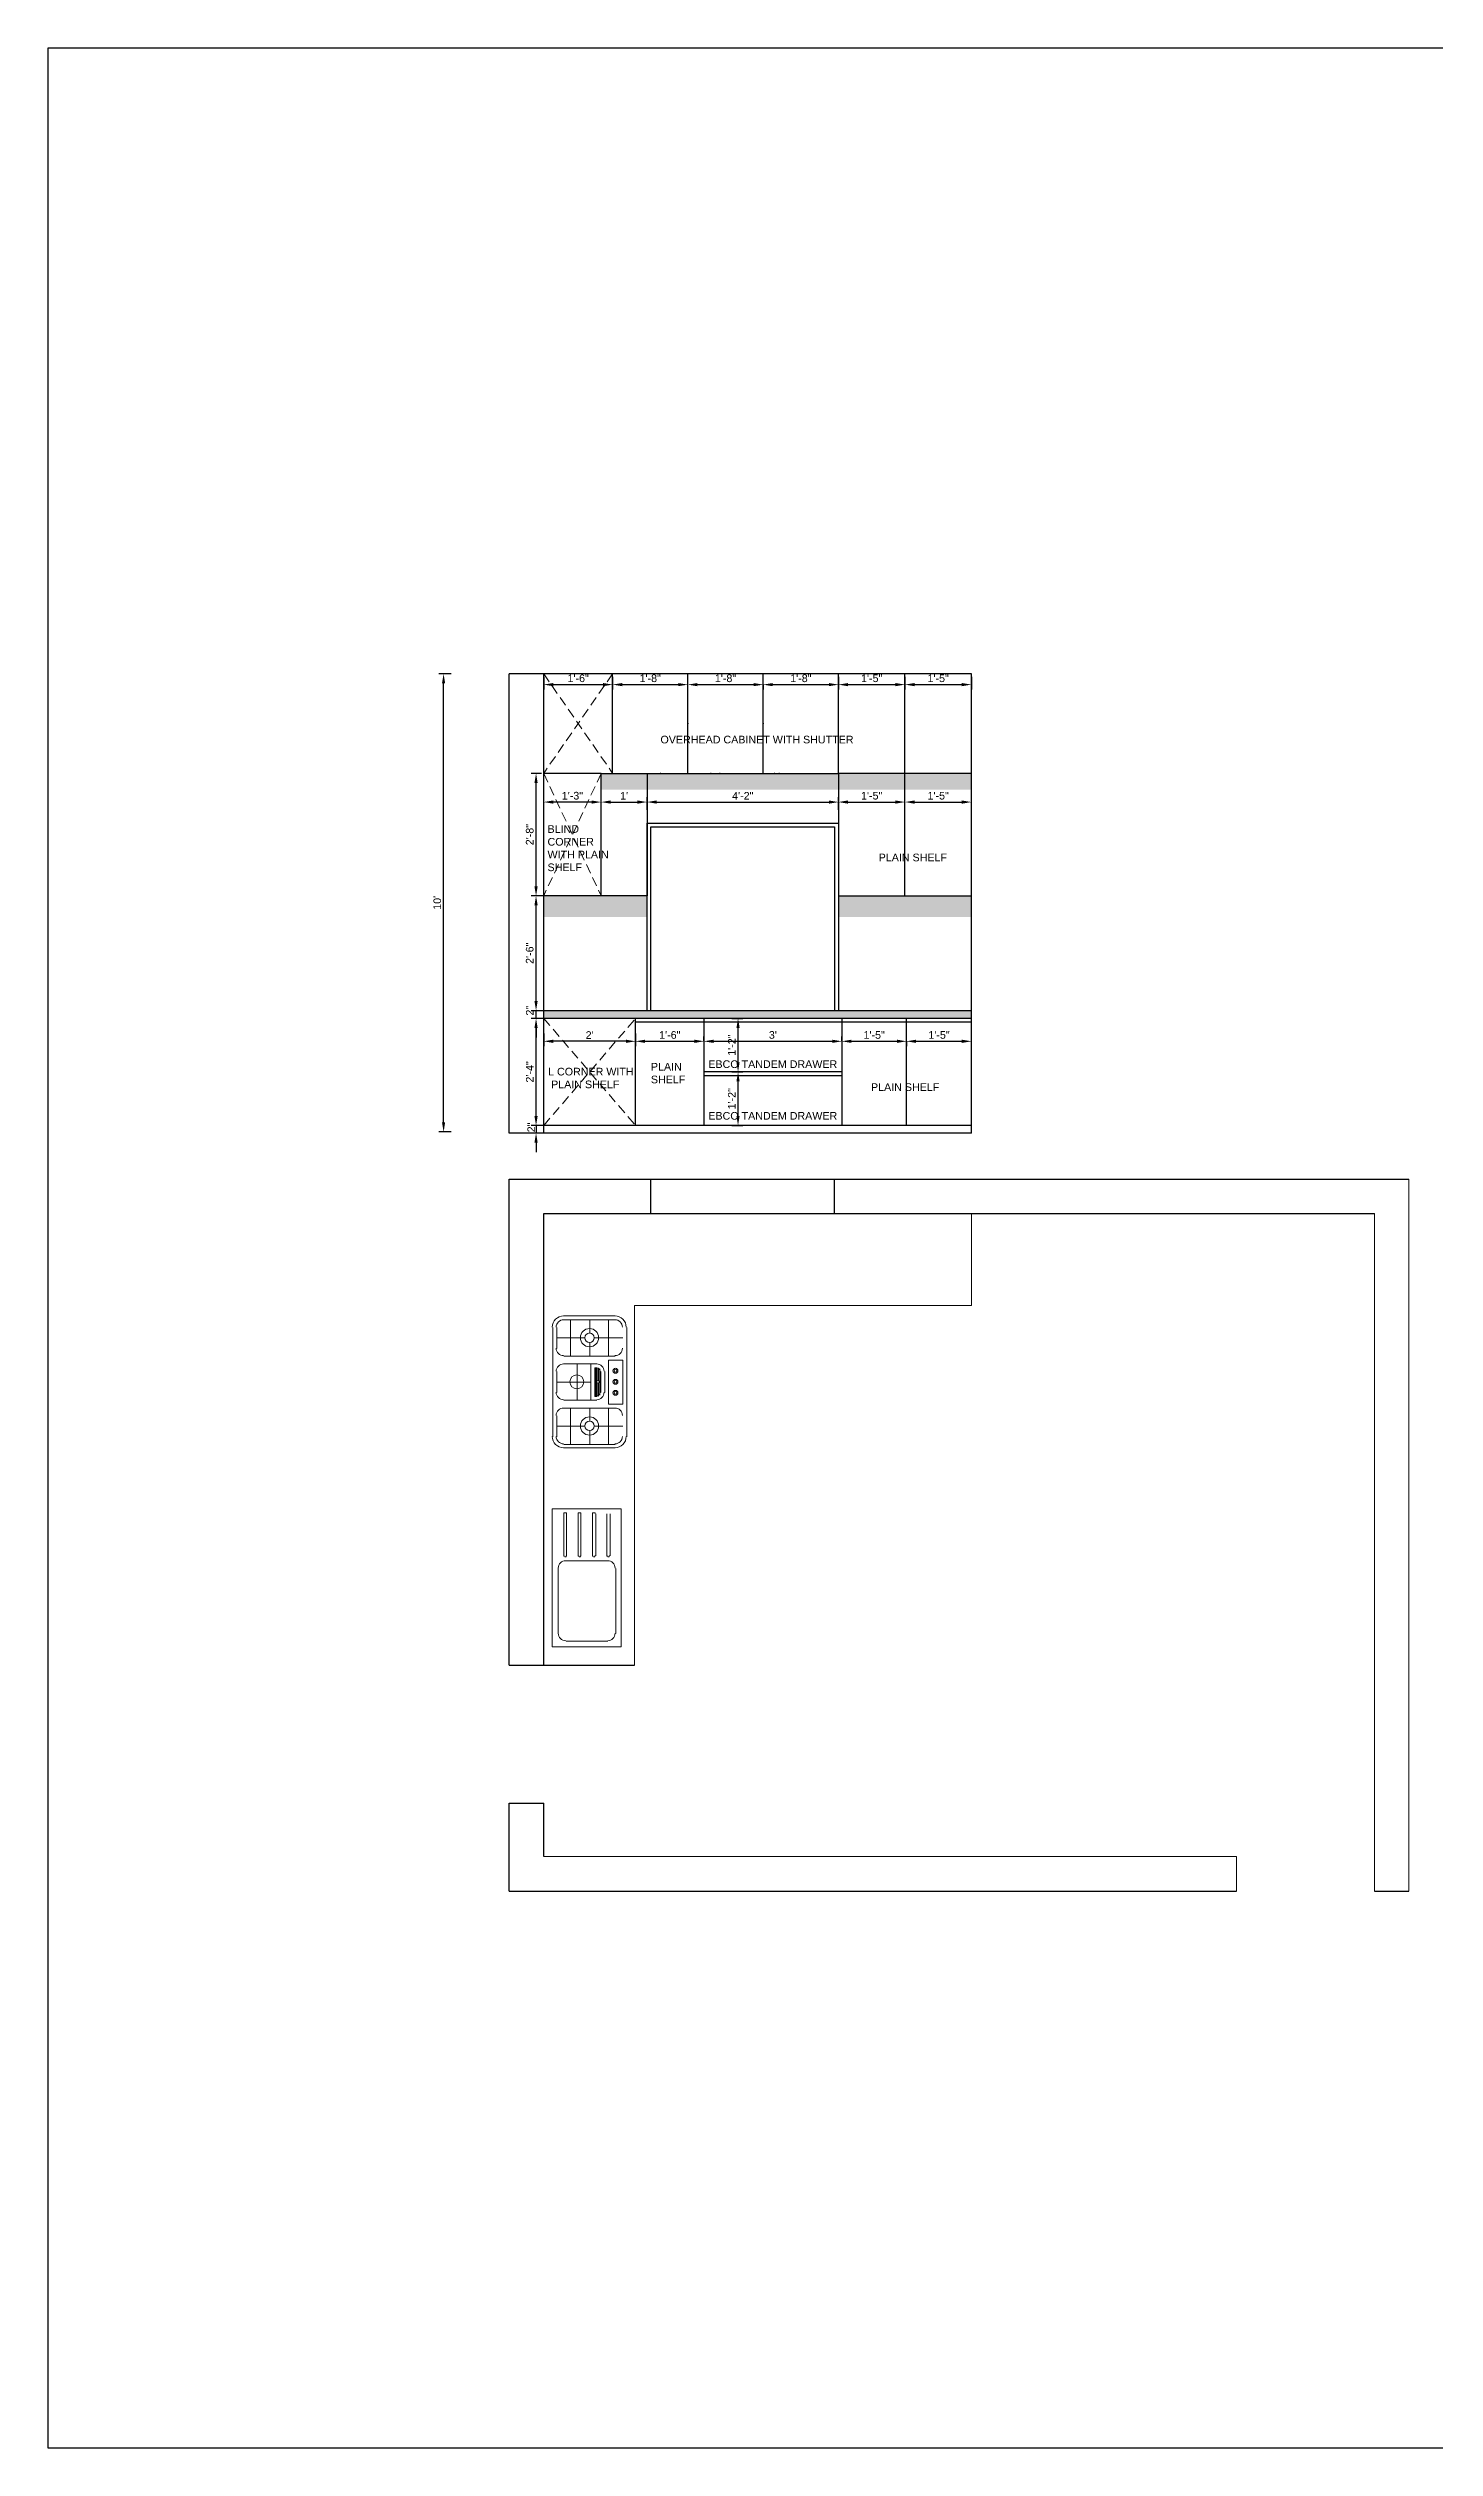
# Model space of a CAD drawing. Header units: inches. Extents: x 213 to 17763, y -4830 to 1802.
# Drawn here: x 15830 to 16192, y -2412 to -1784 of the extents above; entities that cross this region are included whole.
import ezdxf

# ---------------------------------------------------------------- set-up
doc = ezdxf.new("R2010")
doc.units = ezdxf.units.IN
doc.header["$MEASUREMENT"] = 0
for name, pattern in [('$0$HIDDEN', [0.375, 0.25, -0.125]), ('ACAD_ISO02W100', [15, 12, -3]), ('AUDIT_D_060311083008-3', [0])]:
    doc.linetypes.add(name, pattern=pattern)
doc.layers.add('IEL-HATCH-002', color=7, linetype='Continuous')
doc.layers.add('PDF4_Text', color=7, linetype='Continuous')
doc.layers.add('PDF_Furniture', color=7, linetype='Continuous', true_color=0xdd8a6d)
doc.layers.add('PDF_SANITARY', color=7, linetype='Continuous', true_color=0x7f7f7f)
doc.layers.add('ROD', color=7, linetype='Continuous', lineweight=9)
doc.styles.add('PDF Arial', font='arial.ttf')
doc.styles.get("Standard").update_dxf_attribs({"font": 'arial.ttf'})
doc.dimstyles.new('ISO-25', dxfattribs={"dimtxt": 4.5, "dimasz": 2.5, "dimexe": 1.25, "dimexo": 0.625, "dimtad": 1, "dimdec": 0, "dimlunit": 4, "dimtxsty": 'Standard', "dimcen": 2.5, "dimadec": 0, "dimazin": 0, "dimtfac": 1, "dimtdec": 0, "dimtmove": 0, "dimatfit": 3, "dimfxl": 1, "dimarcsym": 0})

# ---------------------------------------------------------------- blocks, each defined once
blk = doc.blocks.new('9iuygtfdx')
at = {"layer": 'PDF_SANITARY', "color": 254, "lineweight": 5}
for points in [[(8772.87, 1160.05), (8772.87, 1146.65)], [(8773.73, 1160.05), (8773.73, 1146.65)], [(8804.29, 1162.93), (8775.75, 1162.93)], [(8781.23, 1161.93), (8775.75, 1161.93)], [(8778.49, 1161.93), (8778.49, 1154.58)], [(8783.24, 1160.05), (8783.24, 1146.65)], [(8785.26, 1160.05), (8785.26, 1151.4)], [(8792.76, 1161.93), (8787.28, 1161.93)], [(8790.02, 1161.93), (8790.02, 1152.99)], [(8794.77, 1160.05), (8794.77, 1151.4)], [(8796.79, 1160.05), (8796.79, 1146.65)], [(8804.29, 1161.93), (8798.81, 1161.93)], [(8801.55, 1161.93), (8801.55, 1154.58)], [(8806.3, 1160.05), (8806.3, 1146.65)], [(8807.31, 1160.05), (8807.31, 1146.65)], [(8783.24, 1158.32), (8773.73, 1158.32)], [(8794.77, 1156.59), (8785.26, 1156.59)], [(8796.79, 1158.32), (8806.3, 1158.32)], [(8773.73, 1153.28), (8777.34, 1153.28)], [(8783.24, 1148.38), (8773.73, 1148.38)], [(8778.49, 1152.13), (8778.49, 1144.63)], [(8779.79, 1153.28), (8783.24, 1153.28)], [(8794.77, 1152.99), (8785.26, 1152.99)], [(8793.77, 1151.69), (8786.27, 1151.69)], [(8789.73, 1151.12), (8786.27, 1151.12)], [(8789.73, 1150.97), (8786.42, 1150.97)], [(8793.48, 1150.68), (8786.56, 1150.68)], [(8792.76, 1150.4), (8787.28, 1150.4)], [(8792.76, 1149.39), (8787.28, 1149.39)], [(8793.77, 1151.12), (8790.45, 1151.12)], [(8793.62, 1150.97), (8790.45, 1150.97)], [(8800.4, 1153.28), (8796.79, 1153.28)], [(8796.79, 1148.38), (8806.3, 1148.38)], [(8801.55, 1152.13), (8801.55, 1144.63)], [(8806.3, 1153.28), (8802.7, 1153.28)], [(8804.29, 1143.62), (8775.75, 1143.62)]]:
    blk.add_lwpolyline(points, dxfattribs=at)
for points in [[(8784.25, 1144.63), (8795.78, 1144.63), (8795.78, 1148.38), (8784.25, 1148.38)], [(8786.27, 1151.98), (8793.77, 1151.98), (8793.77, 1151.4), (8786.27, 1151.4)]]:
    blk.add_lwpolyline(points, close=True, dxfattribs=at)
for centre, radius in [((8778.56, 1153.35), 2.38), ((8778.56, 1153.35), 1.23), ((8790.09, 1156.67), 1.8), ((8801.62, 1153.35), 2.38), ((8801.62, 1153.35), 1.23), ((8790.09, 1151.19), 0.36), ((8787.21, 1146.58), 0.649), ((8787.21, 1146.58), 0.36), ((8790.09, 1146.58), 0.649), ((8790.09, 1146.58), 0.36), ((8792.97, 1146.58), 0.649), ((8792.97, 1146.58), 0.36)]:
    blk.add_circle(centre, radius, dxfattribs=at)
for centre, radius, start, end in [((8775.82, 1160.12), 2.95, 89.99999, 180.00001), ((8775.82, 1160.12), 1.95, 90.00002, 179.99998), ((8781.3, 1160.12), 1.95, 0.00002, 89.99998), ((8787.35, 1160.12), 1.95, 90.00002, 179.99998), ((8792.83, 1160.12), 1.95, 0.00002, 89.99998), ((8798.88, 1160.12), 1.95, 90.00002, 179.99998), ((8804.36, 1160.12), 2.95, 359.99999, 90.00001), ((8804.36, 1160.12), 1.95, 0.00002, 89.99998), ((8787.35, 1151.48), 1.95, 180.00002, 269.99998), ((8787.35, 1151.48), 0.937, 180.00001, 269.99999), ((8792.83, 1151.48), 0.937, 270.00001, 359.99999), ((8792.83, 1151.48), 1.95, 270.00002, 359.99998), ((8775.82, 1146.72), 2.95, 179.99999, 270.00001), ((8775.82, 1146.72), 1.95, 180.00002, 269.99998), ((8781.3, 1146.72), 1.95, 270.00002, 359.99998), ((8798.88, 1146.72), 1.95, 180.00002, 269.99998), ((8804.36, 1146.72), 2.95, 269.99999, 0.00001), ((8804.36, 1146.72), 1.95, 270.00002, 359.99998)]:
    blk.add_arc(centre, radius, start, end, dxfattribs=at)
blk = doc.blocks.new('*D1051')
at = {"color": 0, "linetype": 'ACAD_ISO02W100', "lineweight": -2, "transparency": 16777216}
for p, q in [((15959.5, -2042), (15959.5, -2045.25)), ((15983.5, -2042), (15983.5, -2045.25))]:
    blk.add_line(p, q, dxfattribs=at)
at = {"color": 0, "linetype": 'AUDIT_D_060311083008-3', "lineweight": -2, "transparency": 16777216}
blk.add_line((15981, -2044), (15962, -2044), dxfattribs=at)
at = {"color": 0, "transparency": 16777216}
for points in [[(15962, -2043.58), (15962, -2044.42), (15959.5, -2044)], [(15981, -2043.58), (15981, -2044.42), (15983.5, -2044)]]:
    blk.add_solid(points, dxfattribs=at)
at = {"layer": 'Defpoints', "color": 0, "transparency": 16777216}
for p in [(15959.5, -2041), (15959.5, -2044), (15983.5, -2041)]:
    blk.add_point(p, dxfattribs=at)
at = {"color": 0, "lineweight": 5, "transparency": 16777216, "insert": (15971.5, -2042.37), "char_height": 2, "attachment_point": 5}
blk.add_mtext("2'", dxfattribs=at)
blk = doc.blocks.new('*D1052')
at = {"color": 0, "linetype": 'ACAD_ISO02W100', "lineweight": -2, "transparency": 16777216}
for p, q in [((15983.5, -2042), (15983.5, -2045.25)), ((16001.37, -2044), (16001.37, -2042.75))]:
    blk.add_line(p, q, dxfattribs=at)
at = {"color": 0, "linetype": 'AUDIT_D_060311083008-3', "lineweight": -2, "transparency": 16777216}
blk.add_line((15986, -2044), (15998.87, -2044), dxfattribs=at)
at = {"color": 0, "transparency": 16777216}
for points in [[(15986, -2043.58), (15986, -2044.42), (15983.5, -2044)], [(15998.87, -2043.58), (15998.87, -2044.42), (16001.37, -2044)]]:
    blk.add_solid(points, dxfattribs=at)
at = {"layer": 'Defpoints', "color": 0, "transparency": 16777216}
for p in [(15983.5, -2041), (16001.37, -2044), (16001.37, -2044)]:
    blk.add_point(p, dxfattribs=at)
at = {"color": 0, "lineweight": 5, "transparency": 16777216, "insert": (15992.43, -2042.35), "char_height": 2, "attachment_point": 5}
blk.add_mtext('1\'-6"', dxfattribs=at)
blk = doc.blocks.new('*D1053')
at = {"color": 0, "linetype": 'ACAD_ISO02W100', "lineweight": -2, "transparency": 16777216}
for p, q in [((16001.37, -2044), (16001.37, -2042.75)), ((16037.37, -2044), (16037.37, -2042.75))]:
    blk.add_line(p, q, dxfattribs=at)
at = {"color": 0, "linetype": 'AUDIT_D_060311083008-3', "lineweight": -2, "transparency": 16777216}
blk.add_line((16003.87, -2044), (16034.87, -2044), dxfattribs=at)
at = {"color": 0, "transparency": 16777216}
for points in [[(16003.87, -2043.58), (16003.87, -2044.42), (16001.37, -2044)], [(16034.87, -2043.58), (16034.87, -2044.42), (16037.37, -2044)]]:
    blk.add_solid(points, dxfattribs=at)
at = {"layer": 'Defpoints', "color": 0, "transparency": 16777216}
for p in [(16001.37, -2044), (16037.37, -2044), (16037.37, -2044)]:
    blk.add_point(p, dxfattribs=at)
at = {"color": 0, "lineweight": 5, "transparency": 16777216, "insert": (16019.37, -2042.35), "char_height": 2, "attachment_point": 5}
blk.add_mtext("3'", dxfattribs=at)
blk = doc.blocks.new('*D1054')
at = {"color": 0, "linetype": 'ACAD_ISO02W100', "lineweight": -2, "transparency": 16777216}
for p, q in [((16037.37, -2044), (16037.37, -2042.75)), ((16054.3, -2044), (16054.3, -2045.25))]:
    blk.add_line(p, q, dxfattribs=at)
at = {"color": 0, "linetype": 'AUDIT_D_060311083008-3', "lineweight": -2, "transparency": 16777216}
blk.add_line((16039.87, -2044), (16051.8, -2044), dxfattribs=at)
at = {"color": 0, "transparency": 16777216}
for points in [[(16039.87, -2043.58), (16039.87, -2044.42), (16037.37, -2044)], [(16051.8, -2043.58), (16051.8, -2044.42), (16054.3, -2044)]]:
    blk.add_solid(points, dxfattribs=at)
at = {"layer": 'Defpoints', "color": 0, "transparency": 16777216}
for p in [(16037.37, -2044), (16054.3, -2044), (16054.3, -2044)]:
    blk.add_point(p, dxfattribs=at)
at = {"color": 0, "lineweight": 5, "transparency": 16777216, "insert": (16045.83, -2042.35), "char_height": 2, "attachment_point": 5}
blk.add_mtext('1\'-5"', dxfattribs=at)
blk = doc.blocks.new('*D1055')
at = {"color": 0, "linetype": 'ACAD_ISO02W100', "lineweight": -2, "transparency": 16777216}
for p, q in [((16054.3, -2044), (16054.3, -2045.25)), ((16071.23, -2044), (16071.23, -2042.75))]:
    blk.add_line(p, q, dxfattribs=at)
at = {"color": 0, "linetype": 'AUDIT_D_060311083008-3', "lineweight": -2, "transparency": 16777216}
blk.add_line((16056.8, -2044), (16068.73, -2044), dxfattribs=at)
at = {"color": 0, "transparency": 16777216}
for points in [[(16056.8, -2043.58), (16056.8, -2044.42), (16054.3, -2044)], [(16068.73, -2043.58), (16068.73, -2044.42), (16071.23, -2044)]]:
    blk.add_solid(points, dxfattribs=at)
at = {"layer": 'Defpoints', "color": 0, "transparency": 16777216}
for p in [(16054.3, -2044), (16071.23, -2044), (16071.23, -2044)]:
    blk.add_point(p, dxfattribs=at)
at = {"color": 0, "lineweight": 5, "transparency": 16777216, "insert": (16062.77, -2042.35), "char_height": 2, "attachment_point": 5}
blk.add_mtext('1\'-5"', dxfattribs=at)
blk = doc.blocks.new('*D1056')
at = {"color": 0, "linetype": 'ACAD_ISO02W100', "lineweight": -2, "transparency": 16777216}
for p, q in [((16008.63, -2038), (16011.52, -2038)), ((16008.63, -2052), (16011.52, -2052))]:
    blk.add_line(p, q, dxfattribs=at)
at = {"color": 0, "linetype": 'AUDIT_D_060311083008-3', "lineweight": -2, "transparency": 16777216}
blk.add_line((16010.27, -2049.5), (16010.27, -2040.5), dxfattribs=at)
at = {"color": 0, "transparency": 16777216}
for points in [[(16009.85, -2040.5), (16010.68, -2040.5), (16010.27, -2038)], [(16009.85, -2049.5), (16010.68, -2049.5), (16010.27, -2052)]]:
    blk.add_solid(points, dxfattribs=at)
at = {"layer": 'Defpoints', "color": 0, "transparency": 16777216}
for p in [(16008, -2038), (16010.27, -2038), (16008, -2052)]:
    blk.add_point(p, dxfattribs=at)
at = {"color": 0, "lineweight": 5, "transparency": 16777216, "insert": (16008.64, -2045), "char_height": 2, "attachment_point": 5, "rotation": 90}
blk.add_mtext('1\'-2"', dxfattribs=at)
blk = doc.blocks.new('*D1057')
at = {"color": 0, "linetype": 'ACAD_ISO02W100', "lineweight": -2, "transparency": 16777216}
for p, q in [((16010.27, -2052), (16011.52, -2052)), ((16008.63, -2066), (16011.52, -2066))]:
    blk.add_line(p, q, dxfattribs=at)
at = {"color": 0, "linetype": 'AUDIT_D_060311083008-3', "lineweight": -2, "transparency": 16777216}
blk.add_line((16010.27, -2063.5), (16010.27, -2054.5), dxfattribs=at)
at = {"color": 0, "transparency": 16777216}
for points in [[(16009.85, -2054.5), (16010.68, -2054.5), (16010.27, -2052)], [(16009.85, -2063.5), (16010.68, -2063.5), (16010.27, -2066)]]:
    blk.add_solid(points, dxfattribs=at)
at = {"layer": 'Defpoints', "color": 0, "transparency": 16777216}
for p in [(16010.07, -2052), (16010.27, -2052), (16008, -2066)]:
    blk.add_point(p, dxfattribs=at)
at = {"color": 0, "lineweight": 5, "transparency": 16777216, "insert": (16008.64, -2059), "char_height": 2, "attachment_point": 5, "rotation": 90}
blk.add_mtext('1\'-2"', dxfattribs=at)
blk = doc.blocks.new('*D1058')
at = {"color": 0, "linetype": 'ACAD_ISO02W100', "lineweight": -2, "transparency": 16777216}
for p, q in [((15959.5, -1983.5), (15959.5, -1980.25)), ((15974.5, -1983.5), (15974.5, -1980.25))]:
    blk.add_line(p, q, dxfattribs=at)
at = {"color": 0, "linetype": 'AUDIT_D_060311083008-3', "lineweight": -2, "transparency": 16777216}
blk.add_line((15972, -1981.5), (15962, -1981.5), dxfattribs=at)
at = {"color": 0, "transparency": 16777216}
for points in [[(15962, -1981.08), (15962, -1981.92), (15959.5, -1981.5)], [(15972, -1981.08), (15972, -1981.92), (15974.5, -1981.5)]]:
    blk.add_solid(points, dxfattribs=at)
at = {"layer": 'Defpoints', "color": 0, "transparency": 16777216}
for p in [(15959.5, -1981.5), (15959.5, -1987.5), (15974.5, -1987.5)]:
    blk.add_point(p, dxfattribs=at)
at = {"color": 0, "lineweight": 5, "transparency": 16777216, "insert": (15967, -1979.85), "char_height": 2, "attachment_point": 5}
blk.add_mtext('1\'-3"', dxfattribs=at)
blk = doc.blocks.new('*D1059')
at = {"color": 0, "linetype": 'ACAD_ISO02W100', "lineweight": -2, "transparency": 16777216}
for p, q in [((15986.5, -1983.5), (15986.5, -1980.25)), ((16036.5, -1983.5), (16036.5, -1980.25))]:
    blk.add_line(p, q, dxfattribs=at)
at = {"color": 0, "linetype": 'AUDIT_D_060311083008-3', "lineweight": -2, "transparency": 16777216}
blk.add_line((15989, -1981.5), (16034, -1981.5), dxfattribs=at)
at = {"color": 0, "transparency": 16777216}
for points in [[(15989, -1981.08), (15989, -1981.92), (15986.5, -1981.5)], [(16034, -1981.08), (16034, -1981.92), (16036.5, -1981.5)]]:
    blk.add_solid(points, dxfattribs=at)
at = {"layer": 'Defpoints', "color": 0, "transparency": 16777216}
for p in [(15986.5, -1987), (16036.5, -1981.5), (16036.5, -1987.5)]:
    blk.add_point(p, dxfattribs=at)
at = {"color": 0, "lineweight": 5, "transparency": 16777216, "insert": (16011.5, -1979.87), "char_height": 2, "attachment_point": 5}
blk.add_mtext('4\'-2"', dxfattribs=at)
blk = doc.blocks.new('*D1060')
at = {"color": 0, "linetype": 'ACAD_ISO02W100', "lineweight": -2, "transparency": 16777216}
for p, q in [((16036.5, -1983.5), (16036.5, -1980.25)), ((16053.87, -1983.5), (16053.87, -1980.25))]:
    blk.add_line(p, q, dxfattribs=at)
at = {"color": 0, "linetype": 'AUDIT_D_060311083008-3', "lineweight": -2, "transparency": 16777216}
blk.add_line((16039, -1981.5), (16051.37, -1981.5), dxfattribs=at)
at = {"color": 0, "transparency": 16777216}
for points in [[(16039, -1981.08), (16039, -1981.92), (16036.5, -1981.5)], [(16051.37, -1981.08), (16051.37, -1981.92), (16053.87, -1981.5)]]:
    blk.add_solid(points, dxfattribs=at)
at = {"layer": 'Defpoints', "color": 0, "transparency": 16777216}
for p in [(16036.5, -1987.5), (16053.87, -1981.5), (16053.87, -1987.5)]:
    blk.add_point(p, dxfattribs=at)
at = {"color": 0, "lineweight": 5, "transparency": 16777216, "insert": (16045.18, -1979.85), "char_height": 2, "attachment_point": 5}
blk.add_mtext('1\'-5"', dxfattribs=at)
blk = doc.blocks.new('*D1061')
at = {"color": 0, "linetype": 'ACAD_ISO02W100', "lineweight": -2, "transparency": 16777216}
for p, q in [((16053.87, -1983.5), (16053.87, -1980.25)), ((16071.23, -1983.5), (16071.23, -1980.25))]:
    blk.add_line(p, q, dxfattribs=at)
at = {"color": 0, "linetype": 'AUDIT_D_060311083008-3', "lineweight": -2, "transparency": 16777216}
blk.add_line((16056.37, -1981.5), (16068.73, -1981.5), dxfattribs=at)
at = {"color": 0, "transparency": 16777216}
for points in [[(16056.37, -1981.08), (16056.37, -1981.92), (16053.87, -1981.5)], [(16068.73, -1981.08), (16068.73, -1981.92), (16071.23, -1981.5)]]:
    blk.add_solid(points, dxfattribs=at)
at = {"layer": 'Defpoints', "color": 0, "transparency": 16777216}
for p in [(16053.87, -1987.5), (16071.23, -1981.5), (16071.23, -1987.5)]:
    blk.add_point(p, dxfattribs=at)
at = {"color": 0, "lineweight": 5, "transparency": 16777216, "insert": (16062.55, -1979.85), "char_height": 2, "attachment_point": 5}
blk.add_mtext('1\'-5"', dxfattribs=at)
blk = doc.blocks.new('*D1062')
at = {"color": 0, "linetype": 'ACAD_ISO02W100', "lineweight": -2, "transparency": 16777216}
for p, q in [((15974.5, -1983.5), (15974.5, -1980.25)), ((15986.5, -1983.5), (15986.5, -1980.25))]:
    blk.add_line(p, q, dxfattribs=at)
at = {"color": 0, "linetype": 'AUDIT_D_060311083008-3', "lineweight": -2, "transparency": 16777216}
blk.add_line((15977, -1981.5), (15984, -1981.5), dxfattribs=at)
at = {"color": 0, "transparency": 16777216}
for points in [[(15977, -1981.08), (15977, -1981.92), (15974.5, -1981.5)], [(15984, -1981.08), (15984, -1981.92), (15986.5, -1981.5)]]:
    blk.add_solid(points, dxfattribs=at)
at = {"layer": 'Defpoints', "color": 0, "transparency": 16777216}
for p in [(15974.5, -1987.5), (15986.5, -1981.5), (15986.5, -1987.5)]:
    blk.add_point(p, dxfattribs=at)
at = {"color": 0, "lineweight": 5, "transparency": 16777216, "insert": (15980.5, -1979.87), "char_height": 2, "attachment_point": 5}
blk.add_mtext("1'", dxfattribs=at)
blk = doc.blocks.new('*D1082')
at = {"color": 0, "linetype": 'ACAD_ISO02W100', "lineweight": -2, "transparency": 16777216}
for p, q in [((15959.5, -2038), (15956.25, -2038)), ((15959.5, -2066), (15956.25, -2066))]:
    blk.add_line(p, q, dxfattribs=at)
at = {"color": 0, "linetype": 'AUDIT_D_060311083008-3', "lineweight": -2, "transparency": 16777216}
blk.add_line((15957.5, -2063.5), (15957.5, -2040.5), dxfattribs=at)
at = {"color": 0, "transparency": 16777216}
for points in [[(15957.08, -2040.5), (15957.92, -2040.5), (15957.5, -2038)], [(15957.08, -2063.5), (15957.92, -2063.5), (15957.5, -2066)]]:
    blk.add_solid(points, dxfattribs=at)
at = {"layer": 'Defpoints', "color": 0, "transparency": 16777216}
for p in [(15957.5, -2038), (15963.42, -2038), (15963.42, -2066)]:
    blk.add_point(p, dxfattribs=at)
at = {"color": 0, "lineweight": 5, "transparency": 16777216, "insert": (15955.87, -2052), "char_height": 2, "attachment_point": 5, "rotation": 90}
blk.add_mtext('2\'-4"', dxfattribs=at)
blk = doc.blocks.new('*D1083')
at = {"color": 0, "linetype": 'AUDIT_D_060311083008-3', "lineweight": -2, "transparency": 16777216}
for p, q in [((15957.5, -2033.5), (15957.5, -2031)), ((15957.5, -2038), (15957.5, -2036)), ((15957.5, -2040.5), (15957.5, -2043))]:
    blk.add_line(p, q, dxfattribs=at)
at = {"color": 0, "linetype": 'ACAD_ISO02W100', "lineweight": -2, "transparency": 16777216}
for p, q in [((15959.5, -2036), (15956.25, -2036)), ((15959.5, -2038), (15956.25, -2038))]:
    blk.add_line(p, q, dxfattribs=at)
at = {"color": 0, "transparency": 16777216}
for points in [[(15957.08, -2033.5), (15957.92, -2033.5), (15957.5, -2036)], [(15957.08, -2040.5), (15957.92, -2040.5), (15957.5, -2038)]]:
    blk.add_solid(points, dxfattribs=at)
at = {"layer": 'Defpoints', "color": 0, "transparency": 16777216}
for p in [(15957.5, -2036), (15963.42, -2036), (15963.42, -2038)]:
    blk.add_point(p, dxfattribs=at)
at = {"color": 0, "lineweight": 5, "transparency": 16777216, "insert": (15955.87, -2036), "char_height": 2, "attachment_point": 5, "rotation": 90}
blk.add_mtext('2"', dxfattribs=at)
blk = doc.blocks.new('*D1084')
at = {"color": 0, "linetype": 'ACAD_ISO02W100', "lineweight": -2, "transparency": 16777216}
for p, q in [((15959.5, -2006), (15956.25, -2006)), ((15959.5, -2036), (15956.25, -2036))]:
    blk.add_line(p, q, dxfattribs=at)
at = {"color": 0, "linetype": 'AUDIT_D_060311083008-3', "lineweight": -2, "transparency": 16777216}
blk.add_line((15957.5, -2033.5), (15957.5, -2008.5), dxfattribs=at)
at = {"color": 0, "transparency": 16777216}
for points in [[(15957.08, -2008.5), (15957.92, -2008.5), (15957.5, -2006)], [(15957.08, -2033.5), (15957.92, -2033.5), (15957.5, -2036)]]:
    blk.add_solid(points, dxfattribs=at)
at = {"layer": 'Defpoints', "color": 0, "transparency": 16777216}
for p in [(15957.5, -2006), (15963.42, -2006), (15963.42, -2036)]:
    blk.add_point(p, dxfattribs=at)
at = {"color": 0, "lineweight": 5, "transparency": 16777216, "insert": (15955.85, -2021), "char_height": 2, "attachment_point": 5, "rotation": 90}
blk.add_mtext('2\'-6"', dxfattribs=at)
blk = doc.blocks.new('*D1085')
at = {"color": 0, "linetype": 'ACAD_ISO02W100', "lineweight": -2, "transparency": 16777216}
for p, q in [((15958.88, -1974), (15956.25, -1974)), ((15959.5, -2006), (15956.25, -2006))]:
    blk.add_line(p, q, dxfattribs=at)
at = {"color": 0, "linetype": 'AUDIT_D_060311083008-3', "lineweight": -2, "transparency": 16777216}
blk.add_line((15957.5, -2003.5), (15957.5, -1976.5), dxfattribs=at)
at = {"color": 0, "transparency": 16777216}
for points in [[(15957.08, -1976.5), (15957.92, -1976.5), (15957.5, -1974)], [(15957.08, -2003.5), (15957.92, -2003.5), (15957.5, -2006)]]:
    blk.add_solid(points, dxfattribs=at)
at = {"layer": 'Defpoints', "color": 0, "transparency": 16777216}
for p in [(15957.5, -1974), (15959.5, -1974), (15963.42, -2006)]:
    blk.add_point(p, dxfattribs=at)
at = {"color": 0, "lineweight": 5, "transparency": 16777216, "insert": (15955.85, -1990), "char_height": 2, "attachment_point": 5, "rotation": 90}
blk.add_mtext('2\'-8"', dxfattribs=at)
blk = doc.blocks.new('*D1086')
at = {"color": 0, "linetype": 'AUDIT_D_060311083008-3', "lineweight": -2, "transparency": 16777216}
for p, q in [((15957.5, -2063.5), (15957.5, -2061)), ((15957.5, -2066), (15957.5, -2068)), ((15957.5, -2070.5), (15957.5, -2073))]:
    blk.add_line(p, q, dxfattribs=at)
at = {"color": 0, "linetype": 'ACAD_ISO02W100', "lineweight": -2, "transparency": 16777216}
for p, q in [((15959.5, -2066), (15956.25, -2066)), ((15959.5, -2068), (15956.25, -2068))]:
    blk.add_line(p, q, dxfattribs=at)
at = {"color": 0, "transparency": 16777216}
for points in [[(15957.08, -2063.5), (15957.92, -2063.5), (15957.5, -2066)], [(15957.08, -2070.5), (15957.92, -2070.5), (15957.5, -2068)]]:
    blk.add_solid(points, dxfattribs=at)
at = {"layer": 'Defpoints', "color": 0, "transparency": 16777216}
for p in [(15957.5, -2068), (15963.42, -2066), (15963.42, -2068)]:
    blk.add_point(p, dxfattribs=at)
at = {"color": 0, "transparency": 16777216, "insert": (15956.25, -2066.5), "char_height": 2, "attachment_point": 5, "rotation": 90}
blk.add_mtext('2"', dxfattribs=at)
blk = doc.blocks.new('*D1147')
at = {"color": 0, "linetype": 'ACAD_ISO02W100', "lineweight": -2, "transparency": 16777216}
for p, q in [((15959.5, -1948.82), (15959.5, -1952.07)), ((15977.5, -1948.82), (15977.5, -1952.07))]:
    blk.add_line(p, q, dxfattribs=at)
at = {"color": 0, "linetype": 'AUDIT_D_060311083008-3', "lineweight": -2, "transparency": 16777216}
blk.add_line((15962, -1950.82), (15975, -1950.82), dxfattribs=at)
at = {"color": 0, "transparency": 16777216}
for points in [[(15962, -1950.4), (15962, -1951.23), (15959.5, -1950.82)], [(15975, -1950.4), (15975, -1951.23), (15977.5, -1950.82)]]:
    blk.add_solid(points, dxfattribs=at)
at = {"layer": 'Defpoints', "color": 0, "transparency": 16777216}
for p in [(15959.5, -1948), (15977.5, -1948), (15977.5, -1950.82)]:
    blk.add_point(p, dxfattribs=at)
at = {"color": 0, "lineweight": 5, "transparency": 16777216, "insert": (15968.5, -1949.17), "char_height": 2, "attachment_point": 5}
blk.add_mtext('1\'-6"', dxfattribs=at)
blk = doc.blocks.new('*D1148')
at = {"color": 0, "linetype": 'ACAD_ISO02W100', "lineweight": -2, "transparency": 16777216}
for p, q in [((15977.5, -1948.82), (15977.5, -1952.07)), ((15997.14, -1950.82), (15997.14, -1949.57))]:
    blk.add_line(p, q, dxfattribs=at)
at = {"color": 0, "linetype": 'AUDIT_D_060311083008-3', "lineweight": -2, "transparency": 16777216}
blk.add_line((15980, -1950.82), (15994.64, -1950.82), dxfattribs=at)
at = {"color": 0, "transparency": 16777216}
for points in [[(15980, -1950.4), (15980, -1951.23), (15977.5, -1950.82)], [(15994.64, -1950.4), (15994.64, -1951.23), (15997.14, -1950.82)]]:
    blk.add_solid(points, dxfattribs=at)
at = {"layer": 'Defpoints', "color": 0, "transparency": 16777216}
for p in [(15977.5, -1948), (15997.14, -1950.82), (15997.14, -1951.2)]:
    blk.add_point(p, dxfattribs=at)
at = {"color": 0, "transparency": 16777216, "insert": (15987.32, -1949.17), "char_height": 2, "attachment_point": 5}
blk.add_mtext('1\'-8"', dxfattribs=at)
blk = doc.blocks.new('*D1149')
at = {"color": 0, "linetype": 'ACAD_ISO02W100', "lineweight": -2, "transparency": 16777216}
for p, q in [((16016.83, -1950.82), (16016.83, -1949.57)), ((16036.5, -1948.82), (16036.5, -1952.07))]:
    blk.add_line(p, q, dxfattribs=at)
at = {"color": 0, "linetype": 'AUDIT_D_060311083008-3', "lineweight": -2, "transparency": 16777216}
blk.add_line((16019.33, -1950.82), (16034, -1950.82), dxfattribs=at)
at = {"color": 0, "transparency": 16777216}
for points in [[(16019.33, -1950.4), (16019.33, -1951.23), (16016.83, -1950.82)], [(16034, -1950.4), (16034, -1951.23), (16036.5, -1950.82)]]:
    blk.add_solid(points, dxfattribs=at)
at = {"layer": 'Defpoints', "color": 0, "transparency": 16777216}
for p in [(16036.5, -1948), (16016.83, -1950.82), (16036.5, -1950.82)]:
    blk.add_point(p, dxfattribs=at)
at = {"color": 0, "transparency": 16777216, "insert": (16026.67, -1949.17), "char_height": 2, "attachment_point": 5}
blk.add_mtext('1\'-8"', dxfattribs=at)
blk = doc.blocks.new('*D1150')
at = {"color": 0, "linetype": 'ACAD_ISO02W100', "lineweight": -2, "transparency": 16777216}
for p, q in [((16036.5, -1948.82), (16036.5, -1952.07)), ((16053.87, -1948.82), (16053.87, -1952.07))]:
    blk.add_line(p, q, dxfattribs=at)
at = {"color": 0, "linetype": 'AUDIT_D_060311083008-3', "lineweight": -2, "transparency": 16777216}
blk.add_line((16039, -1950.82), (16051.37, -1950.82), dxfattribs=at)
at = {"color": 0, "transparency": 16777216}
for points in [[(16039, -1950.4), (16039, -1951.23), (16036.5, -1950.82)], [(16051.37, -1950.4), (16051.37, -1951.23), (16053.87, -1950.82)]]:
    blk.add_solid(points, dxfattribs=at)
at = {"layer": 'Defpoints', "color": 0, "transparency": 16777216}
for p in [(16036.5, -1948), (16053.87, -1948), (16053.87, -1950.82)]:
    blk.add_point(p, dxfattribs=at)
at = {"color": 0, "transparency": 16777216, "insert": (16045.18, -1949.17), "char_height": 2, "attachment_point": 5}
blk.add_mtext('1\'-5"', dxfattribs=at)
blk = doc.blocks.new('*D1151')
at = {"color": 0, "linetype": 'ACAD_ISO02W100', "lineweight": -2, "transparency": 16777216}
for p, q in [((16053.87, -1948.82), (16053.87, -1952.07)), ((16071.23, -1948.82), (16071.23, -1952.07))]:
    blk.add_line(p, q, dxfattribs=at)
at = {"color": 0, "linetype": 'AUDIT_D_060311083008-3', "lineweight": -2, "transparency": 16777216}
blk.add_line((16056.37, -1950.82), (16068.73, -1950.82), dxfattribs=at)
at = {"color": 0, "transparency": 16777216}
for points in [[(16056.37, -1950.4), (16056.37, -1951.23), (16053.87, -1950.82)], [(16068.73, -1950.4), (16068.73, -1951.23), (16071.23, -1950.82)]]:
    blk.add_solid(points, dxfattribs=at)
at = {"layer": 'Defpoints', "color": 0, "transparency": 16777216}
for p in [(16053.87, -1948), (16071.23, -1948), (16071.23, -1950.82)]:
    blk.add_point(p, dxfattribs=at)
at = {"color": 0, "transparency": 16777216, "insert": (16062.55, -1949.17), "char_height": 2, "attachment_point": 5}
blk.add_mtext('1\'-5"', dxfattribs=at)
blk = doc.blocks.new('*D1152')
at = {"color": 0, "linetype": 'ACAD_ISO02W100', "lineweight": -2, "transparency": 16777216}
for p, q in [((15997.14, -1950.82), (15997.14, -1949.57)), ((16016.83, -1950.82), (16016.83, -1952.07))]:
    blk.add_line(p, q, dxfattribs=at)
at = {"color": 0, "linetype": 'AUDIT_D_060311083008-3', "lineweight": -2, "transparency": 16777216}
blk.add_line((15999.64, -1950.82), (16014.33, -1950.82), dxfattribs=at)
at = {"color": 0, "transparency": 16777216}
for points in [[(15999.64, -1950.4), (15999.64, -1951.23), (15997.14, -1950.82)], [(16014.33, -1950.4), (16014.33, -1951.23), (16016.83, -1950.82)]]:
    blk.add_solid(points, dxfattribs=at)
at = {"layer": 'Defpoints', "color": 0, "transparency": 16777216}
for p in [(15997.14, -1951.2), (16016.83, -1950.7), (16016.83, -1950.82)]:
    blk.add_point(p, dxfattribs=at)
at = {"color": 0, "transparency": 16777216, "insert": (16006.99, -1949.17), "char_height": 2, "attachment_point": 5}
blk.add_mtext('1\'-8"', dxfattribs=at)
blk = doc.blocks.new('*D1169')
at = {"color": 0, "linetype": 'ACAD_ISO02W100', "lineweight": -2, "transparency": 16777216}
for p, q in [((15935.35, -1948), (15932.1, -1948)), ((15935.35, -2067.67), (15932.1, -2067.67))]:
    blk.add_line(p, q, dxfattribs=at)
at = {"color": 0, "linetype": 'AUDIT_D_060311083008-3', "lineweight": -2, "transparency": 16777216}
blk.add_line((15933.35, -2065.17), (15933.35, -1950.5), dxfattribs=at)
at = {"color": 0, "transparency": 16777216}
for points in [[(15932.93, -1950.5), (15933.76, -1950.5), (15933.35, -1948)], [(15932.93, -2065.17), (15933.76, -2065.17), (15933.35, -2067.67)]]:
    blk.add_solid(points, dxfattribs=at)
at = {"layer": 'Defpoints', "color": 0, "transparency": 16777216}
for p in [(15933.35, -1948), (15959.5, -1948), (15957.25, -2067.67)]:
    blk.add_point(p, dxfattribs=at)
at = {"color": 0, "lineweight": 5, "transparency": 16777216, "insert": (15931.7, -2007.83), "char_height": 2, "attachment_point": 5, "rotation": 90}
blk.add_mtext("10'", dxfattribs=at)

msp = doc.modelspace()

# ---------------------------------------------------------------- hatches: boundary and pattern name
at = {"layer": 'IEL-HATCH-002', "transparency": 33554687}
h = msp.add_hatch(color=256, dxfattribs=at)
h.dxf.hatch_style = 1
h.set_gradient(color1=(248, 246, 176), tint=1, name='CURVED')
h.paths.add_polyline_path([(15992, -1974), (15974.5, -1974), (15974.5, -1978.3), (15992, -1978.3)])
h.paths.add_polyline_path([(16009.5, -1974), (15992, -1974), (15992, -1978.3), (16009.5, -1978.3)])
h.paths.add_polyline_path([(16045.5, -1974), (16009.5, -1974), (16009.5, -1978.3), (16045.5, -1978.3)])
h.paths.add_polyline_path([(16059.17, -1974), (16045.5, -1974), (16045.5, -1978.3), (16059.17, -1978.3)])
h.paths.add_polyline_path([(16071.23, -1974), (16059.17, -1974), (16059.17, -1978.3), (16071.23, -1978.3)])
h.paths.add_polyline_path([(16071.23, -1974), (16071.23, -1978.3)], flags=17)
h = msp.add_hatch(color=256, dxfattribs=at)
h.dxf.hatch_style = 1
h.set_gradient(color1=(248, 246, 176), tint=1, name='CURVED')
h.paths.add_polyline_path([(15986.5, -2006), (15959.5, -2006), (15959.5, -2011.5), (15986.5, -2011.5)])
h = msp.add_hatch(color=256, dxfattribs=at)
h.dxf.hatch_style = 1
h.set_gradient(color1=(248, 246, 176), tint=1, name='CURVED')
h.paths.add_polyline_path([(16071.23, -2006), (16036.5, -2006), (16036.5, -2011.5), (16071.23, -2011.5)])
at = {"layer": 'IEL-HATCH-002', "true_color": 0x755f48, "transparency": 33554687}
h = msp.add_hatch(color=37, dxfattribs=at)
h.dxf.hatch_style = 1
h.paths.add_polyline_path([(16071.23, -2036), (15959.5, -2036), (15959.5, -2038), (16071.23, -2038)])

# ---------------------------------------------------------------- linework, layer by layer
for p, q in [((15950.5, -2068), (15950.5, -1948)), ((16071.23, -1948), (15950.5, -1948)), ((15959.5, -2068), (15959.5, -1948)), ((15977.5, -1974), (15977.5, -1948)), ((15997.17, -1974), (15997.17, -1948)), ((16016.83, -1974), (16016.83, -1948)), ((16036.5, -1974), (16036.5, -1948)), ((16053.87, -1974), (16053.87, -1948)), ((16071.23, -2068), (16071.23, -1948)), ((15974.5, -1974), (15959.5, -1974)), ((15974.5, -2006), (15974.5, -1974)), ((15986.5, -1974), (16036.5, -1974)), ((16019.83, -1974), (16019.83, -1974)), ((16053.87, -2006), (16053.87, -1974)), ((15974.5, -2006), (15959.5, -2006)), ((16071.23, -2036), (15959.5, -2036)), ((16071.23, -2038), (15959.5, -2038)), ((15983.5, -2066), (15983.5, -2038)), ((16071.23, -2039), (15983.5, -2039)), ((16001.37, -2038), (16001.37, -2066)), ((16037.37, -2038), (16037.37, -2066)), ((16054.3, -2066), (16054.3, -2038)), ((16037.37, -2052), (16001.37, -2052)), ((16037.37, -2053), (16001.37, -2053)), ((16071.23, -2068), (15950.5, -2068)), ((16071.23, -2066), (15959.5, -2066)), ((15950.5, -2207), (15950.5, -2080)), ((15950.5, -2080), (16185.5, -2080)), ((15987.5, -2089), (15987.5, -2080)), ((16035.5, -2089), (16035.5, -2080)), ((15959.5, -2207), (15959.5, -2089)), ((15959.5, -2089), (15959.5, -2089)), ((15959.5, -2089), (16176.5, -2089)), ((15950.5, -2207), (15983.23, -2207)), ((15950.5, -2243), (15959.5, -2243)), ((15950.5, -2266), (15950.5, -2243)), ((15959.5, -2257), (15959.5, -2243)), ((15950.5, -2266), (16140.5, -2266)), ((16176.5, -2266), (16185.5, -2266))]:
    msp.add_line(p, q)
at = {"linetype": '$0$HIDDEN', "lineweight": 5, "ltscale": 10}
for p, q in [((15959.5, -1948), (15977.5, -1974)), ((15977.5, -1948), (15959.5, -1974)), ((15974.5, -1974), (15959.5, -2006)), ((15959.5, -1974), (15974.5, -2006)), ((15959.5, -2066), (15983.5, -2038)), ((15959.5, -2038), (15983.5, -2066))]:
    msp.add_line(p, q, dxfattribs=at)
msp.add_lwpolyline([(15830, -1784.5), (17203.38, -1784.5), (17203.38, -2411.5), (15830, -2411.5)], close=True)
for points in [[(15974.5, -1974), (15986.5, -1974), (15986.5, -2006), (15974.5, -2006)], [(16071.23, -1974), (16036.5, -1974), (16036.5, -2006), (16071.23, -2006)], [(15986.5, -2036), (15986.5, -1987), (16036.5, -1987), (16036.5, -2036)], [(15987.5, -2036), (15987.5, -1988), (16035.5, -1988), (16035.5, -2036)]]:
    msp.add_lwpolyline(points)
at = {"lineweight": 5}
for points in [[(15959.5, -2207), (15959.5, -2089), (16073.23, -2089)], [(16140.5, -2257), (15959.5, -2257), (15959.5, -2243)]]:
    msp.add_lwpolyline(points, dxfattribs=at)
for p in [(15997.17, -1961), (16016.83, -1961), (15990, -1974), (16003.17, -1974), (16003.17, -1974), (16005.5, -1974), (16019.83, -1974), (16019.83, -1974), (16021, -1974)]:
    msp.add_point(p)
at = {"layer": 'PDF_Furniture', "color": 254, "lineweight": 5}
for points in [[(15978.3, -2202.18), (15979.74, -2202.18), (15961.73, -2202.18), (15961.73, -2166.15), (15979.74, -2166.15), (15979.74, -2167.16)], [(15964.75, -2167.44), (15964.75, -2178.4)], [(15965.33, -2167.16), (15965.04, -2167.16)], [(15965.47, -2167.44), (15965.47, -2178.4)], [(15968.5, -2167.44), (15968.5, -2178.4)], [(15969.08, -2167.16), (15968.79, -2167.16)], [(15969.22, -2167.44), (15969.22, -2178.4)], [(15972.25, -2167.44), (15972.25, -2178.4)], [(15972.82, -2167.16), (15972.53, -2167.16)], [(15973.11, -2167.44), (15973.11, -2178.4)], [(15975.99, -2167.44), (15975.99, -2178.4)], [(15976.86, -2167.44), (15976.86, -2178.4)], [(15979.74, -2166.15), (15979.74, -2202.18)], [(15963.31, -2181.71), (15963.31, -2198.72)], [(15965.33, -2178.69), (15965.04, -2178.69)], [(15976.28, -2179.7), (15965.33, -2179.7)], [(15969.08, -2178.69), (15968.79, -2178.69)], [(15972.82, -2178.69), (15972.53, -2178.69)], [(15976.57, -2178.69), (15976.28, -2178.69)], [(15978.3, -2181.71), (15978.3, -2198.72)], [(15965.33, -2200.74), (15976.28, -2200.74)]]:
    msp.add_lwpolyline(points, dxfattribs=at)
for centre, radius, start, end in [((15964.97, -2167.37), 0.216, 89.99986, 180.00014), ((15965.26, -2167.37), 0.216, 359.99986, 90.00014), ((15968.72, -2167.37), 0.216, 89.99986, 180.00014), ((15969, -2167.37), 0.216, 359.99986, 90.00014), ((15972.46, -2167.37), 0.216, 89.99986, 180.00014), ((15972.75, -2167.37), 0.216, 359.99986, 90.00014), ((15965.26, -2181.64), 1.95, 90.00002, 179.99998), ((15964.97, -2178.33), 0.216, 179.99986, 270.00014), ((15965.26, -2178.33), 0.216, 269.99986, 0.00014), ((15968.72, -2178.33), 0.216, 179.99986, 270.00014), ((15969, -2178.33), 0.216, 269.99986, 0.00014), ((15972.46, -2178.33), 0.216, 179.99986, 270.00014), ((15972.75, -2178.33), 0.216, 269.99986, 0.00014), ((15976.21, -2178.33), 0.216, 179.99986, 270.00014), ((15976.21, -2181.64), 1.95, 0.00002, 89.99998), ((15976.5, -2178.33), 0.216, 269.99986, 0.00014), ((15965.26, -2198.65), 1.95, 180.00002, 269.99998), ((15976.21, -2198.65), 1.95, 270.00002, 359.99998)]:
    msp.add_arc(centre, radius, start, end, dxfattribs=at)
at = {"layer": 'ROD'}
for p, q in [((16185.5, -2266), (16185.5, -2080)), ((16176.5, -2089), (16176.5, -2260)), ((16140.5, -2257), (16140.5, -2266)), ((16176.5, -2260), (16176.5, -2266))]:
    msp.add_line(p, q, dxfattribs=at)
at = {"layer": 'ROD', "color": 254, "lineweight": 5}
for p, q in [((15983.23, -2113), (16071.23, -2113)), ((15983.23, -2207), (15983.23, -2113))]:
    msp.add_line(p, q, dxfattribs=at)
msp.add_lwpolyline([(16071.23, -2113), (16071.23, -2089)], dxfattribs=at)

# ---------------------------------------------------------------- block references
at = {"color": 254, "lineweight": 5, "rotation": 90}
msp.add_blockref('9iuygtfdx', (17124.82, -10923.05), dxfattribs=at)

# ---------------------------------------------------------------- texts
at = {"layer": 'PDF4_Text', "lineweight": 5, "char_height": 2, "attachment_point": 7, "style": 'PDF Arial'}
for s, insert, width in [('OVERHEAD CABINET WITH SHUTTER', (15990, -1966.2), 70.0115), ('BLIND \\PCORNER\\PWITH PLAIN \\PSHELF', (15960.5, -1999.57), 23.8131)]:
    msp.add_mtext(s, dxfattribs=dict(at, insert=insert, width=width))
for s, insert in [('PLAIN SHELF', (16047, -1997)), ('PLAIN\\PSHELF', (15987.5, -2055)), ('EBCO TANDEM DRAWER', (16002.5, -2051)), ('L CORNER WITH\\P PLAIN SHELF', (15960.65, -2056.28)), ('PLAIN SHELF', (16045, -2057)), ('EBCO TANDEM DRAWER', (16002.5, -2064.5))]:
    msp.add_mtext(s, dxfattribs=dict(at, insert=insert))

# ---------------------------------------------------------------- dimensions: what is measured, and where the dimension line sits
at = {"lineweight": 5}
for base, p1, p2, picture, middle in [((15933.35, -1948), (15957.25, -2067.67), (15959.5, -1948), '*D1169', (15931.7, -2007.83)), ((15957.5, -1974), (15963.42, -2006), (15959.5, -1974), '*D1085', (15955.85, -1990)), ((15957.5, -2006), (15963.42, -2036), (15963.42, -2006), '*D1084', (15955.85, -2021)), ((15957.5, -2038), (15963.42, -2066), (15963.42, -2038), '*D1082', (15955.87, -2052)), ((16010.27, -2038), (16008, -2052), (16008, -2038), '*D1056', (16008.64, -2045)), ((16010.27, -2052), (16008, -2066), (16010.07, -2052), '*D1057', (16008.64, -2059))]:
    dim = msp.add_linear_dim(base=base, p1=p1, p2=p2, angle=90, dimstyle='ISO-25', override={"dimtxt": 2, "dimtmove": 1, "dimfxl": 2, "dimfxlon": 1, "dimarcsym": 2}, dxfattribs=at)
    dim.commit()
    dim.dimension.update_dxf_attribs({"geometry": picture, "text_midpoint": middle})
for base, p1, p2, picture, middle in [((15977.5, -1950.82), (15959.5, -1948), (15977.5, -1948), '*D1147', (15968.5, -1949.17)), ((15959.5, -1981.5), (15974.5, -1987.5), (15959.5, -1987.5), '*D1058', (15967, -1979.85)), ((15986.5, -1981.5), (15974.5, -1987.5), (15986.5, -1987.5), '*D1062', (15980.5, -1979.87)), ((16036.5, -1981.5), (15986.5, -1987), (16036.5, -1987.5), '*D1059', (16011.5, -1979.87)), ((16053.87, -1981.5), (16036.5, -1987.5), (16053.87, -1987.5), '*D1060', (16045.18, -1979.85)), ((16071.23, -1981.5), (16053.87, -1987.5), (16071.23, -1987.5), '*D1061', (16062.55, -1979.85)), ((15959.5, -2044), (15983.5, -2041), (15959.5, -2041), '*D1051', (15971.5, -2042.37)), ((16001.37, -2044), (15983.5, -2041), (16001.37, -2044), '*D1052', (15992.43, -2042.35)), ((16037.37, -2044), (16001.37, -2044), (16037.37, -2044), '*D1053', (16019.37, -2042.35)), ((16054.3, -2044), (16037.37, -2044), (16054.3, -2044), '*D1054', (16045.83, -2042.35)), ((16071.23, -2044), (16054.3, -2044), (16071.23, -2044), '*D1055', (16062.77, -2042.35))]:
    dim = msp.add_linear_dim(base=base, p1=p1, p2=p2, dimstyle='ISO-25', override={"dimtxt": 2, "dimtmove": 1, "dimfxl": 2, "dimfxlon": 1, "dimarcsym": 2}, dxfattribs=at)
    dim.commit()
    dim.dimension.update_dxf_attribs({"geometry": picture, "text_midpoint": middle})
for base, p1, p2, picture, middle in [((15997.14, -1950.82), (15977.5, -1948), (15997.14, -1951.2), '*D1148', (15987.32, -1949.17)), ((16016.83, -1950.82), (15997.14, -1951.2), (16016.83, -1950.7), '*D1152', (16006.99, -1949.17)), ((16036.5, -1950.82), (16016.83, -1950.82), (16036.5, -1948), '*D1149', (16026.67, -1949.17)), ((16053.87, -1950.82), (16036.5, -1948), (16053.87, -1948), '*D1150', (16045.18, -1949.17)), ((16071.23, -1950.82), (16053.87, -1948), (16071.23, -1948), '*D1151', (16062.55, -1949.17))]:
    dim = msp.add_linear_dim(base=base, p1=p1, p2=p2, dimstyle='ISO-25', override={"dimtxt": 2, "dimtmove": 1, "dimfxl": 2, "dimfxlon": 1, "dimarcsym": 2})
    dim.commit()
    dim.dimension.update_dxf_attribs({"geometry": picture, "text_midpoint": middle})
dim = msp.add_linear_dim(base=(15957.5, -2036), p1=(15963.42, -2038), p2=(15963.42, -2036), angle=90, dimstyle='ISO-25', override={"dimtxt": 2, "dimtmove": 1, "dimfxl": 2, "dimfxlon": 1, "dimarcsym": 2}, dxfattribs=at)
dim.commit()
dim.dimension.update_dxf_attribs({"geometry": '*D1083', "text_midpoint": (15957.5, -2036), "dimtype": 160})
dim = msp.add_linear_dim(base=(15957.5, -2068), p1=(15963.42, -2066), p2=(15963.42, -2068), angle=90, dimstyle='ISO-25', override={"dimtxt": 2, "dimtmove": 1, "dimfxl": 2, "dimfxlon": 1, "dimarcsym": 2})
dim.commit()
dim.dimension.update_dxf_attribs({"geometry": '*D1086', "text_midpoint": (15957.87, -2066.5), "dimtype": 160})

doc.saveas('drawing.dxf')
